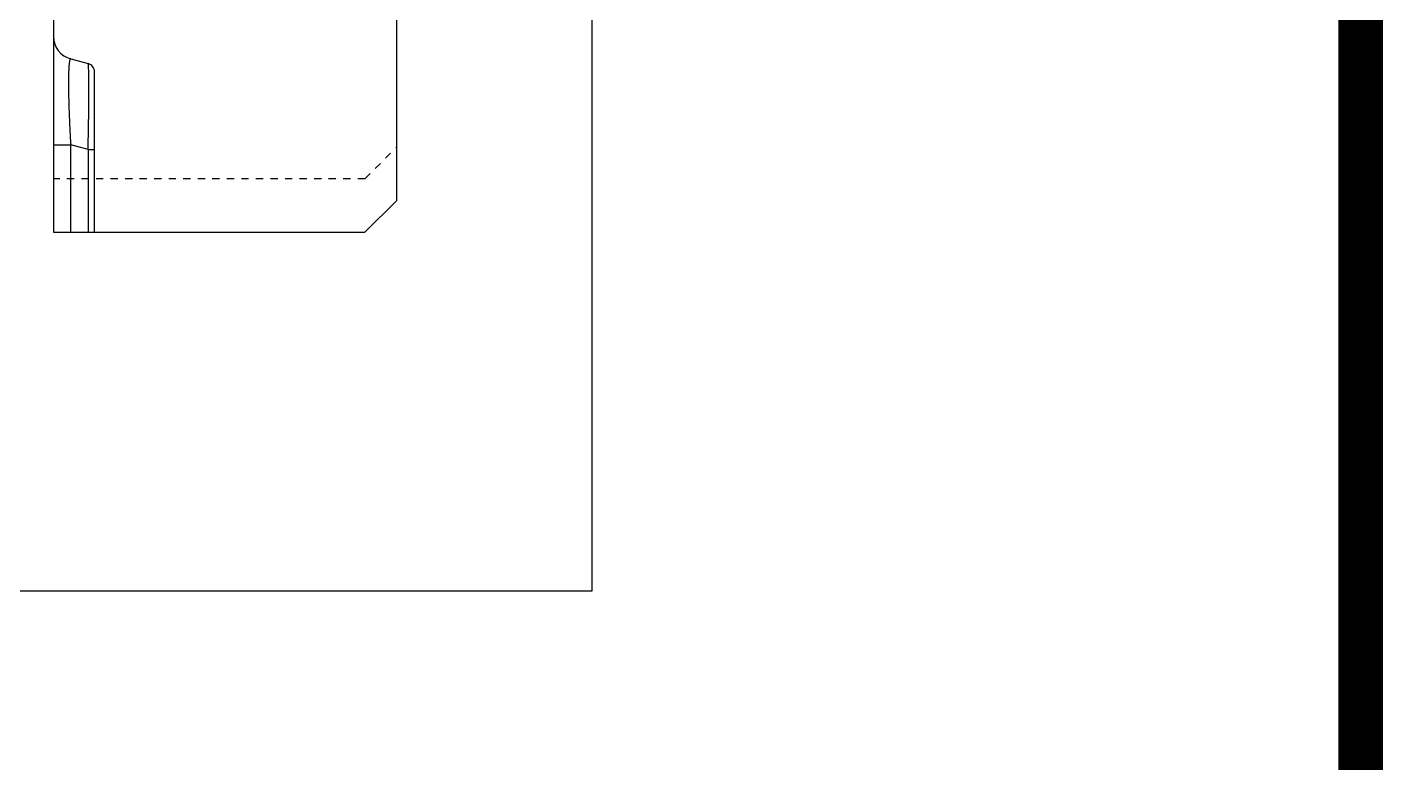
# Model space of a CAD drawing. Header units: millimetres. Extents: x 3054 to 4939, y -1170 to 130.
# Drawn here: x 3631.5 to 3936.2, y -505.5 to -340.1 of the extents above; entities that cross this region are included whole.
import ezdxf

# ---------------------------------------------------------------- set-up
doc = ezdxf.new("R2010")
doc.units = ezdxf.units.MM
doc.header["$LTSCALE"] = 16.335
doc.linetypes.add('HIDDEN', pattern=[0.2, 0.1, -0.1])
doc.layers.get('0').update_dxf_attribs({"linetype": 'CONTINUOUS'})
doc.layers.add('21', color=7, linetype='CONTINUOUS')

msp = doc.modelspace()

# ---------------------------------------------------------------- linework, layer by layer
at = {"const_width": 10}
msp.add_lwpolyline([(3058.875, 110.812), (3931.18, 110.812), (3931.18, -1121.858), (3058.875, -1121.858)], close=True, dxfattribs=at)
msp.add_lwpolyline([(3186.247, -10.298), (3758.427, -10.298), (3758.427, -466.879), (3186.247, -466.879)], close=True)
at = {"layer": '21', "color": 7, "linetype": 'Continuous'}
for p, q in [((3714.558, -379.03), (3714.558, -73.33)), ((3637.418, -236.755), (3637.418, -386.18)), ((3641.272, -347.213), (3645.18, -348.26)), ((3646.663, -386.18), (3646.663, -350.192)), ((3637.418, -366.532), (3641.272, -366.532)), ((3645.18, -367.579), (3641.272, -366.532)), ((3641.272, -386.18), (3641.272, -366.532)), ((3645.18, -367.579), (3646.663, -367.579)), ((3645.18, -367.579), (3645.18, -386.18)), ((3707.408, -386.18), (3714.558, -379.03)), ((3637.418, -386.18), (3707.408, -386.18))]:
    msp.add_line(p, q, dxfattribs=at)
at = {"layer": '21', "color": 8, "linetype": 'HIDDEN'}
for q in [(3714.558, -367.03), (3637.418, -374.18)]:
    msp.add_line((3707.408, -374.18), q, dxfattribs=at)
at = {"layer": '21', "color": 7, "linetype": 'Continuous'}
for centre, radius, start, end in [((3642.618, -342.19), 5.2, 180, 255), ((3644.663, -350.192), 2, 0, 75)]:
    msp.add_arc(centre, radius, start, end, dxfattribs=at)
for points, knots in [([(3641.272, -347.213), (3641.253, -347.208), (3641.203, -347.217), (3641.149, -347.284), (3641.1, -347.387), (3641.054, -347.536), (3641.011, -347.728), (3640.971, -347.966), (3640.934, -348.248), (3640.887, -348.712), (3640.841, -349.4), (3640.802, -350.348), (3640.779, -351.454), (3640.769, -353.216), (3640.802, -355.73), (3640.9, -359.056), (3641.056, -362.706), (3641.194, -365.234), (3641.272, -366.532)], [0, 0, 0, 0, 0.0029906, 0.0069497, 0.0127609, 0.0206955, 0.0308429, 0.0432338, 0.057876, 0.0747661, 0.1151979, 0.1641665, 0.2212294, 0.2859337, 0.4360885, 0.6092379, 0.799439, 1, 1, 1, 1]), ([(3645.18, -367.579), (3645.21, -366.308), (3645.263, -363.824), (3645.324, -360.231), (3645.356, -357.405), (3645.369, -355.327), (3645.372, -353.938), (3645.37, -352.681), (3645.361, -351.566), (3645.346, -350.603), (3645.326, -349.801), (3645.303, -349.237), (3645.281, -348.871), (3645.264, -348.662), (3645.246, -348.499), (3645.227, -348.376), (3645.21, -348.305), (3645.192, -348.264), (3645.18, -348.26)], [0, 0, 0, 0, 0.1973165, 0.3853791, 0.5575449, 0.6357965, 0.7078648, 0.7730688, 0.830891, 0.8808549, 0.9224856, 0.9553628, 0.9684503, 0.9792792, 0.9878342, 0.994107, 0.9981121, 1, 1, 1, 1])]:
    msp.add_open_spline(points, degree=3, knots=knots, dxfattribs=at)

doc.saveas('drawing.dxf')
